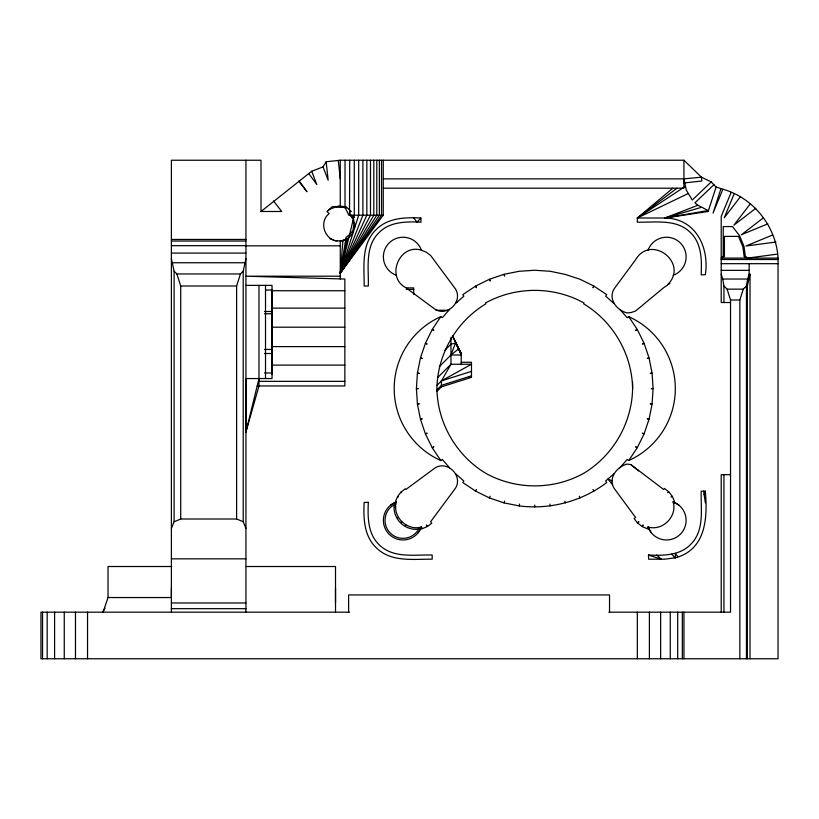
<?xml version="1.0" encoding="UTF-8"?>
<svg xmlns="http://www.w3.org/2000/svg" width="819" height="819" viewBox="0 0 819 819"><rect width="100%" height="100%" fill="white"/><g stroke="black" fill="none" stroke-linecap="round" stroke-linejoin="round"><path stroke-width="1.23" d="M171.396 587.94L171.396 597.542L108.026 597.542L103.071 612.172M258.988 285.37L258.988 385.954L245.935 431.971L245.935 378.552L272.031 378.552L272.031 285.37L245.935 285.37M272.031 374.385L272.031 290.735L344.85 290.735M335.514 602.866L335.514 587.94M613.943 473.751L605.661 481.009L606.695 482.565C582.002 501.32 550.071 509.858 519.307 505.927L519.543 504.084M534.746 505.077L534.746 506.941M383.261 160.237L383.261 215.213L340.264 273.126L342.946 240.417L348.761 237.766L351.556 234.858L353.562 231.316L358.681 215.213L358.681 160.237M395.106 505.108L395.536 501.791L396.345 501.904L394.328 504.883L394.021 507.207A22.123 22.123 0 0 0 416.144 529.33L418.468 529.023L421.447 527.006L422.164 528.726L427.108 526.678L426.392 524.959L427.528 526.433L431.777 523.177L430.64 521.703L455.415 488.298C463.308 475.941 447.409 460.043 435.043 467.936L405.896 489.455L405.364 488.759L400.931 492.158L397.676 496.406L398.392 496.959L397.532 496.601L395.485 501.545L396.345 501.904C391.984 516.42 406.93 531.367 421.447 527.006L421.683 528.787L420.342 528.972M630.855 464.578L663.605 489.455L664.383 488.441L668.632 491.697L667.854 492.71L668.898 491.902L672.153 496.15L671.109 496.959L672.368 496.437L674.416 501.382L673.157 501.904C677.518 516.42 662.571 531.367 648.054 527.006L647.338 528.726L642.393 526.678L643.11 524.959L642.014 526.392L637.766 523.126L638.861 521.703L637.377 522.839L634.121 518.591L635.605 517.454L614.086 488.298C607.933 478.009 616.891 466.861 626.996 464.076L630.855 464.578L638.523 470.935M632.596 388.595C632.012 423.044 613.216 455.61 583.671 473.331C553.552 490.059 515.95 490.059 485.831 473.331C456.285 455.61 437.489 423.044 436.906 388.595C437.489 354.146 456.285 321.591 485.831 303.859L485.472 302.999C515.816 286.21 553.695 286.148 584.029 302.999L583.671 303.859C613.216 321.591 632.012 354.146 632.596 388.595L632.596 382.268M667.854 284.49C689.096 262.96 650.9 233.65 635.605 259.746L614.086 288.892C607.964 299.13 616.779 310.37 627.006 312.889L630.855 312.612L635.534 311.036L663.605 287.745L669.901 283.476M674.692 502.764L674.559 501.709L673.157 501.904A19.615 19.615 0 0 1 680.374 534.223A19.615 19.615 0 0 1 648.054 527.006L647.819 528.787L649.16 528.972M381.521 160.237L381.521 215.213L340.264 273.126L346.109 237.305L349.539 234.654L352.989 230.405L353.951 223.945L352.989 220.946M245.935 528.316L243.212 521.734L243.212 271.191L245.935 258.712M747.297 658.763L747.297 285.985L750.02 274.211L749.16 274.211L747.624 279.033L746.437 285.985L746.437 658.763M519.307 505.927L504.125 502.907L504.606 501.115M379.361 160.237L379.361 215.213L340.264 273.126L347.256 238.616M376.791 160.237L376.791 215.213L340.264 273.126L354.279 215.213L354.279 160.237M349.508 213.974L350.993 215.458L349.518 213.984L349.713 160.237M245.935 431.971L258.988 378.552M739.844 658.763L739.844 300L743.263 289.148L746.437 285.985L747.297 285.985M243.212 521.734L236.619 519L236.619 286.015L240.448 273.966L243.212 271.191M373.812 160.237L373.812 215.213L340.264 273.126L353.562 231.316M704.166 494.789L705.333 491.165L701.177 491.165C700.716 509.049 704.831 530.456 690.612 544.471C679.606 555.732 663.093 555.64 648.494 555.036L648.628 559.193L664.833 559.193L675.624 557.759C706.121 549.406 707.677 517.526 705.333 491.165M708.159 211.486L708.159 210.524L697.89 205.282L664.844 218.008C695.526 218.304 709.571 247.246 705.343 274.723L701.187 274.856C701.791 260.258 701.883 243.734 690.622 232.739C676.607 218.519 655.2 222.635 637.325 222.164L637.325 218.008L664.844 218.008L708.159 211.486L716.093 187.029L711.24 181.931L701.443 177.17L683.937 160.237L340.264 160.237L326.177 161.752L323.034 166.881L311.691 171.263L261.005 211.486L261.005 160.237L171.396 160.237L171.396 612.172M720.976 188.605L713.042 213.073L722.89 189.23C753.429 197.696 776.351 226.689 778.05 258.087L778.05 658.763L40.95 658.763L40.95 612.172L349.559 612.172M504.125 502.907L489.465 497.932L490.171 496.212M370.495 160.237L370.495 215.213L340.264 273.126L362.889 215.213L362.889 160.237M458.486 349.017L458.742 348.525L461.22 354.985L450.972 354.985L458.486 349.017L455.753 342.403L450.972 354.985L439.291 366.666M171.396 528.316L174.119 521.734L174.119 271.191L171.396 258.712M731.05 192.598L721.211 216.441L721.211 302.518L730.528 302.518M734.131 193.868L724.283 217.711L740.581 196.54M340.264 273.126L366.84 215.213L366.84 160.237M489.465 497.932L475.583 491.083L476.504 489.475M418.468 529.023L416.973 531.674A17.987 17.987 0 0 1 390.284 533.067A17.987 17.987 0 0 1 391.677 506.377L394.328 504.883M418.233 532.698L421.447 527.006A19.615 19.615 0 0 1 389.127 534.223A19.615 19.615 0 0 1 396.345 501.904L390.643 505.108M436.926 385.401L441.441 380.886L450.972 364.25L450.972 337.254M102.692 612.172L105.088 608.128M449.6 309.408L442.342 317.69L440.786 316.656L432.319 329.32L433.875 330.354L432.207 329.535L425.46 343.202L427.139 344.021L425.368 343.427L420.475 357.852L422.235 358.446L420.413 358.087L417.434 373.034L419.267 373.392L417.403 373.269L416.41 388.472L418.263 388.595L416.41 388.718L417.403 403.921L419.267 403.798L417.434 404.166L420.413 419.113L422.235 418.744L420.475 419.348L425.368 433.773L427.139 433.179L425.46 433.998L432.207 447.665L433.875 446.836L432.319 447.87L440.786 460.544L442.342 459.51L449.6 467.792M619.901 467.792L627.159 459.51L628.716 460.544L637.172 447.87L635.626 446.836L637.295 447.665L644.041 433.998L642.362 433.179L644.133 433.773L649.027 419.348L647.266 418.744L649.088 419.113L652.067 404.166L650.235 403.798L652.098 403.921L653.091 388.718L651.228 388.595L653.091 388.472L652.098 373.269L650.235 373.392L652.067 373.034L649.088 358.087L647.266 358.446L649.027 357.852L644.133 343.427L642.362 344.021L644.041 343.202L637.295 329.535L635.626 330.354L637.172 329.32L628.716 316.656L627.159 317.69L619.901 309.408M401.085 522.44L401.648 521.703L400.931 522.246M405.323 525.696L405.896 524.959M750.224 203.951L733.916 225.133L755.845 208.282M420.874 217.997L421.007 222.154C406.408 221.55 389.885 221.468 378.89 232.729C364.67 246.744 368.785 268.141 368.325 286.026L364.168 286.026C364.312 267.025 360.851 244.512 375.941 229.781C387.674 217.782 405.2 217.199 420.874 217.997L417.014 222.154L413.779 217.997M444.676 350.481L450.972 344.195L455.753 343.059M437.5 377.723L450.972 364.25L471.468 364.25L441.441 380.886L441.441 386.875L436.926 391.4M436.926 389.875L441.441 385.36L471.468 375.829M778.05 258.087L721.211 258.087L723.197 256.091L723.259 226.556L732.493 226.556L739.598 235.79L744.031 246.529L745.3 256.091L747.583 258.087L777.518 254.105M711.24 181.931L692.26 200.031L686.322 190.151L683.937 178.87L383.261 178.87M713.912 184.725L694.932 202.825L697.89 205.282M455.559 303.45L463.841 296.191L462.807 294.635L475.47 286.169L476.504 287.725L475.685 286.046L489.352 279.31L490.171 280.978L489.578 279.218L504.002 274.324L504.606 276.085L504.238 274.252L519.185 271.284L534.633 270.26L550.317 271.284L565.345 274.457L579.924 279.218L593.816 286.046L592.987 287.725L594.031 286.169L606.695 294.635L605.661 296.191L613.943 303.45M672.839 188.196L637.325 218.008L687.919 193.673M763.267 217.936L741.338 234.787L767.802 223.843M397.676 517.997L398.392 517.454M677.016 188.196L637.325 218.008L685.083 186.497M327.702 210.739C332.944 206.797 340.039 205.825 346.15 208.19M721.211 258.087L724.405 256.593L724.446 236.394L738.543 236.394L742.864 246.836L744.174 256.695L747.583 258.087M772.44 235.063L745.976 246.007L775.921 242.035M174.119 521.734L180.712 519L236.619 519M441.441 380.886L471.468 371.355M441.441 386.875L471.468 377.354L471.468 362.274L461.22 362.274M701.115 207.412L664.844 218.008L708.159 210.524M334.879 240.766L341.267 240.878L345.188 239.803M394.809 507.309L395.638 507.207M341.267 240.878L343.591 240.704M383.261 188.196L683.937 188.196L683.937 160.237M261.005 211.486L281.726 211.486L273.546 201.034M383.261 215.213L348.863 215.213L345.014 207.473L345.014 160.237M171.396 239.445L245.935 239.445M171.396 241.032L245.935 241.032M171.396 245.669L245.935 245.669M245.935 245.823L340.264 245.823M171.396 253.091L245.935 253.091M721.211 259.5L778.05 259.5M172.676 262.745L244.656 262.745M721.211 263.687L778.05 263.687M721.211 270.362L749.16 270.362M174.119 271.191L176.884 273.966L240.448 273.966M340.264 276.198L245.935 276.198L344.85 279.033L344.85 385.954L257.176 385.954M721.211 274.211L722.747 279.033L748.484 279.033M176.884 273.966L180.712 286.015L236.619 286.015M406.234 287.889L413.697 287.889L413.697 294.369M722.747 279.033L723.935 285.985L727.108 289.148L743.263 289.148M406.234 289.414L413.697 289.414M265.51 290.028L272.031 290.028M727.108 289.148L730.528 300L739.844 300M272.031 308.128L344.85 308.118M436.056 310.258L448.484 310.258M264.578 311.496L272.031 311.496M264.578 313.749L272.031 313.749M272.031 327.19L344.85 327.19M272.031 346.611L344.85 346.611M264.578 349.447L272.031 349.447M264.578 353.501L272.031 353.501M272.031 365.1L344.85 365.1M264.578 372.962L272.031 372.962M469.062 377.354L471.468 377.354M258.446 381.347L344.85 381.347M730.528 474.672L721.211 474.672L721.211 612.172M171.396 558.845L245.935 558.845M171.755 566.513L108.026 566.513L108.026 597.542M245.935 566.513L335.514 566.513L335.514 612.172M171.396 602.979L245.935 602.979M171.396 608.671L245.935 608.671M608.814 612.172L730.528 612.172L730.528 300M337.899 206.019L344.86 206.603M421.447 250.194C399.426 243.223 385.391 277.109 405.896 287.745L435.043 309.265C447.409 317.158 463.308 301.259 455.415 288.892L430.64 255.497L426.392 252.242L421.447 250.194A19.615 19.615 0 0 0 389.127 242.977A19.615 19.615 0 0 0 396.345 275.297M337.203 240.919C324.263 239.834 318.745 221.499 329.136 213.616L326.976 211.486L332.227 206.695L346.017 206.695L351.279 211.486C345.096 212.756 360.135 226.146 350.225 214.68M716.093 187.029L722.89 189.23M648.494 555.036L661.363 559.193L656.664 555.036M329.955 238.769L333.272 239.895M612.09 480.845L607.882 479.064L612.602 484.705M351.423 215.888L354.361 217.281M673.157 501.904L678.859 505.108M475.583 491.083L462.807 482.555L463.841 481.009L455.559 473.751M400.931 492.158L401.648 492.71M456.48 301.228L457.176 302.037M671.764 554.094L674.958 557.852M298.812 181.255L306.992 191.718L299.17 180.979M677.999 556.777L675.368 553.398L675.368 557.852M308.998 173.823L316.82 184.562L311.691 171.263M593.918 491.083L592.987 489.475M648.054 527.006L651.269 532.698M456.091 343.806L461.22 353.593L461.22 364.25M580.036 497.932L579.33 496.212M452.559 335.882L461.22 353.593L452.508 335.882L461.22 354.985M323.034 166.881L328.163 180.18L326.177 161.752M565.376 502.907L564.895 501.115M353.378 219.39L354.555 223.321L354.688 227.416M637.643 469.543L637.888 470.475M550.194 505.927L549.958 504.084M703.644 491.165L705.333 502.846M338.278 160.452L340.264 178.87M349.693 214.138L349.713 215.213M272.031 373.351L272.031 373.894M750.02 274.211L750.02 658.763M749.16 263.687L749.16 275.194M723.935 285.985L723.935 302.518M723.935 474.672L723.935 612.172M683.937 612.172L683.937 658.763M682.329 612.172L682.329 658.763M677.692 612.172L677.692 658.763M670.27 612.172L670.27 658.763M660.636 612.172L660.636 658.763M649.395 612.172L649.395 658.763M637.325 612.172L637.325 658.763M609.531 612.172L609.531 594.932L348.607 594.932L348.607 612.172M340.264 160.237L340.264 206.695M340.264 240.888L340.264 279.033M265.51 285.37L265.51 378.552M245.935 160.237L245.935 612.172M180.712 286.015L180.712 519M87.541 612.172L87.541 658.763M75.471 612.172L75.471 658.763M64.251 612.172L64.251 658.763M54.597 612.172L54.597 658.763M47.174 612.172L47.174 658.763M42.537 612.172L42.537 658.763M628.716 316.656A78.839 78.839 0 0 1 628.716 460.544M648.054 250.194A19.615 19.615 0 0 1 680.374 242.977A19.615 19.615 0 0 1 673.157 275.297M440.786 460.544A78.839 78.839 0 0 1 440.786 316.656M683.937 178.87L683.937 182.995L701.811 181.009L701.443 177.17L683.937 178.87M368.304 502.344L364.158 502.467C363.349 518.151 363.933 535.677 375.931 547.409C390.673 562.499 413.175 559.039 432.176 559.182L432.176 555.026C414.291 554.565 392.895 558.681 378.88 544.461C367.618 533.456 367.711 516.943 368.304 502.344"/></g></svg>
